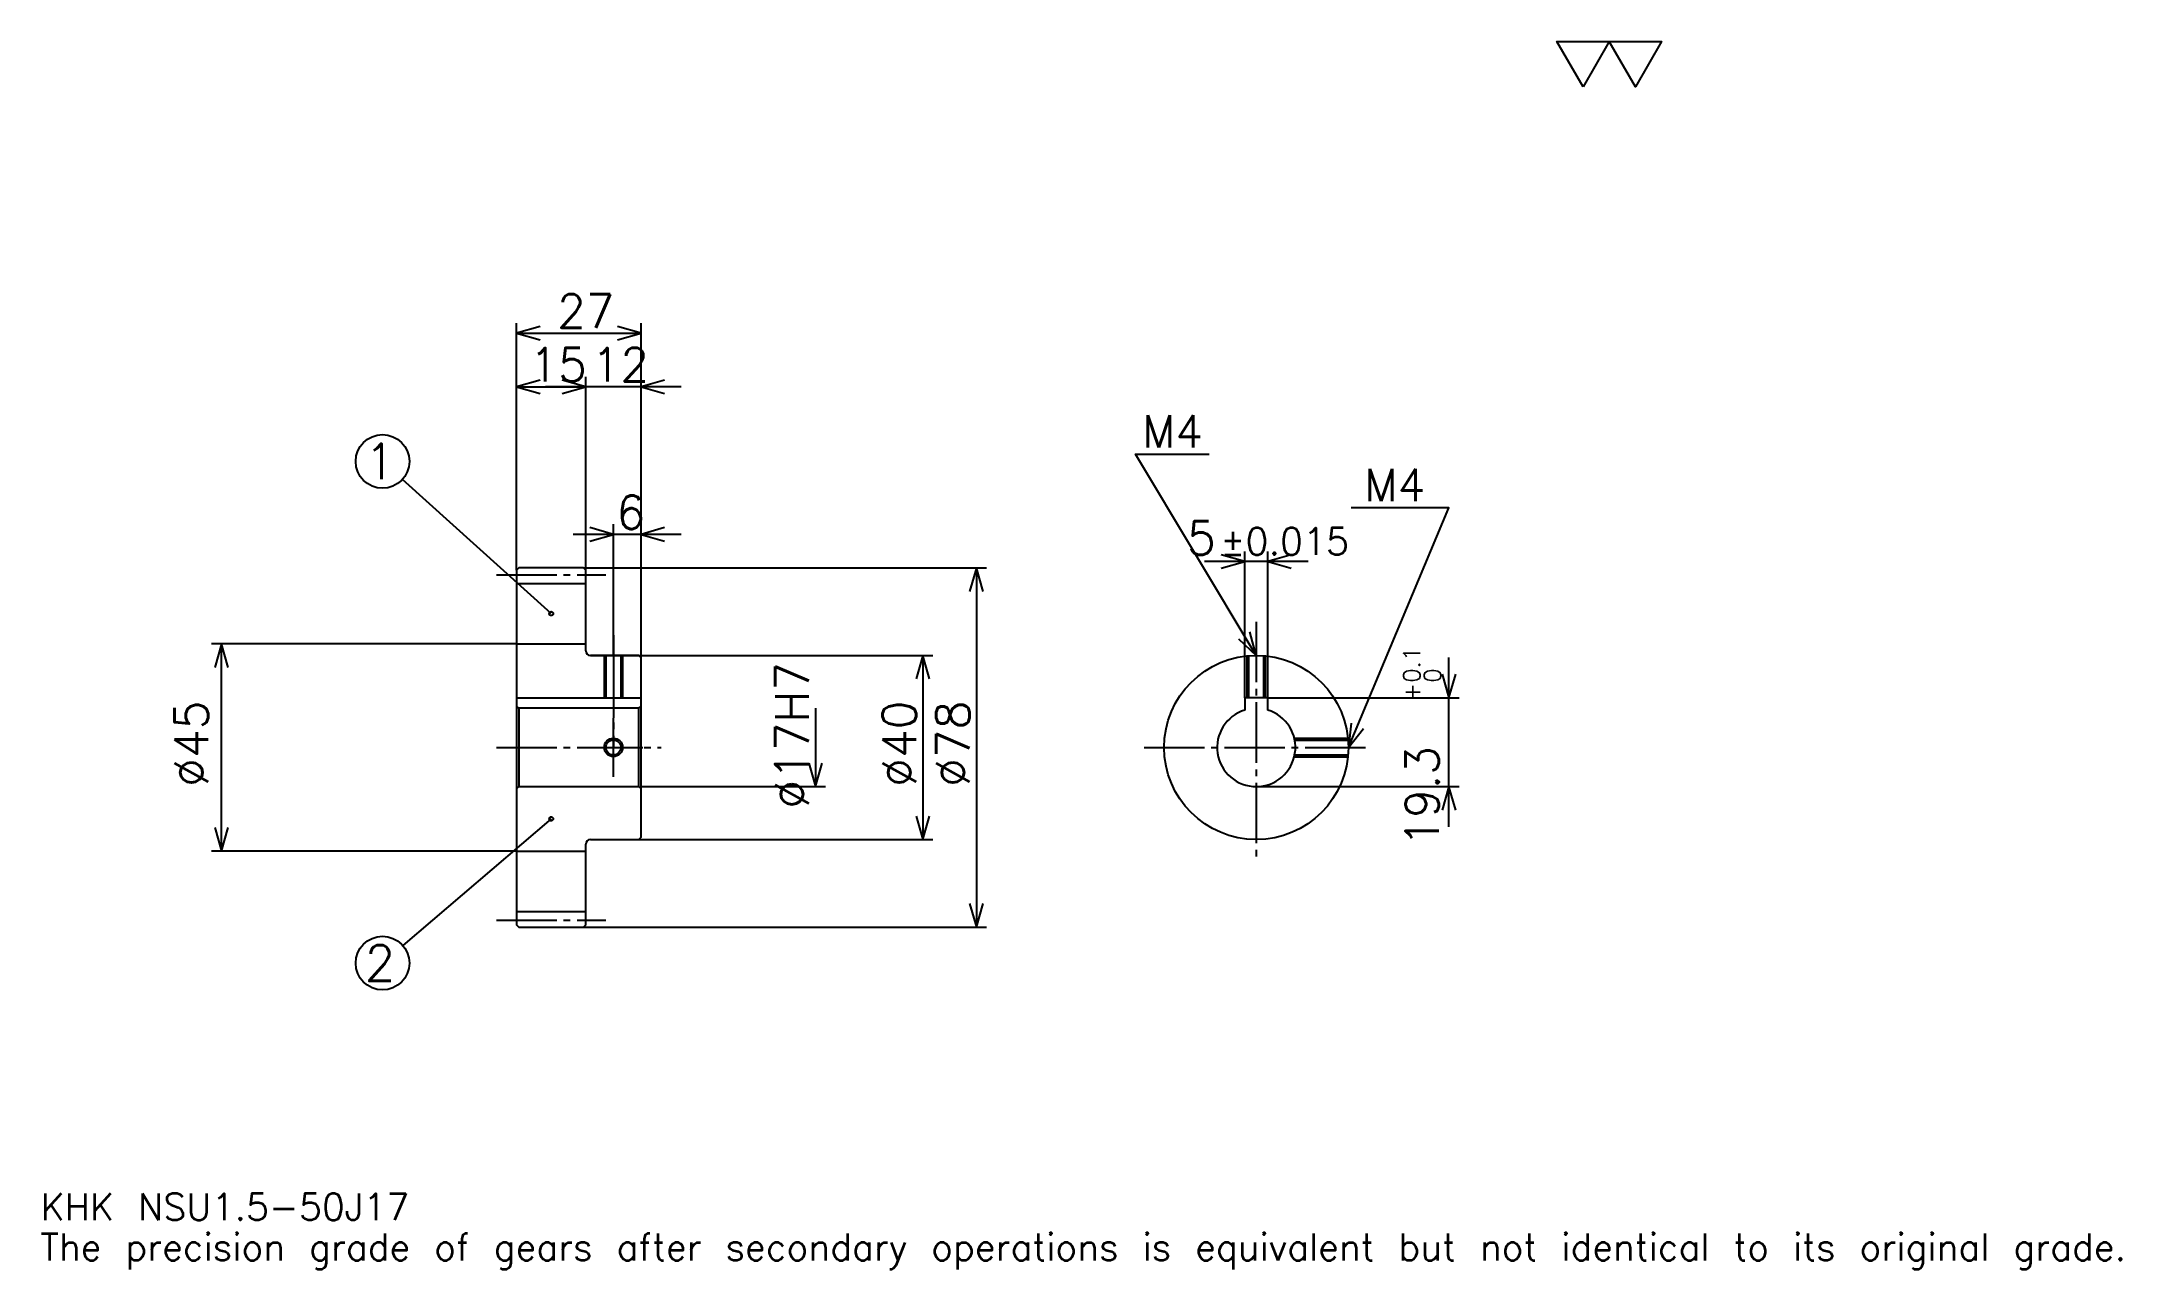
# Model space of a CAD drawing. Extents: x 15 to 466, y 5 to 272.
import ezdxf

# ---------------------------------------------------------------- set-up
doc = ezdxf.new("R2010")
doc.units = 0
doc.linetypes.add('DASHDOT', pattern=[17.478262, 13.108696, -1.456522, 1.456522, -1.456522])
doc.layers.get('0').update_dxf_attribs({"linetype": 'CONTINUOUS'})
doc.layers.add('DASHDOT', color=6, linetype='DASHDOT')
doc.styles.add('KANJI', font='TXT', dxfattribs={"bigfont": 'BIGFONT'})

msp = doc.modelspace()

# ---------------------------------------------------------------- linework, layer by layer
at = {"color": 5}
for p, q in [((117.978264, 157.706512), (117.978264, 210.869553)), ((117.978264, 208.684769), (144.978271, 208.684769)), ((144.978271, 157.706512), (144.978271, 210.869553)), ((132.978271, 157.706512), (132.978271, 199.217377)), ((117.978264, 197.032593), (132.978271, 197.032593)), ((153.717392, 197.032593), (124.239136, 197.032593)), ((125.478264, 147.769012), (93.172417, 176.932953)), ((138.978271, 157.706512), (138.978271, 167.173904)), ((153.717392, 164.98912), (130.239136, 164.98912)), ((289.82608, 159.097809), (267.347809, 159.097809)), ((276.086945, 129.506516), (276.086945, 161.282593)), ((281.086945, 129.506516), (281.086945, 161.282593)), ((117.978264, 157.206512), (117.978264, 157.706512)), ((132.478271, 157.706512), (144.978271, 157.706512)), ((132.978271, 157.206512), (132.978271, 157.706512)), ((138.978271, 138.706512), (138.978271, 157.706512)), ((138.978271, 138.706512), (138.978271, 157.706512)), ((144.978271, 157.706512), (219.989136, 157.706512)), ((144.978271, 138.206512), (144.978271, 157.706512)), ((217.804352, 157.706512), (217.804352, 79.706512)), ((117.978264, 141.206512), (51.70652, 141.206512)), ((53.891304, 96.206512), (53.891304, 141.206512)), ((133.978271, 138.706512), (144.978271, 138.706512)), ((144.978271, 138.706512), (208.33696, 138.706512)), ((206.152176, 138.706512), (206.152176, 98.706512)), ((320.434784, 101.467384), (320.434784, 138.245636)), ((182.847839, 127.206512), (182.847839, 110.206512)), ((281.086945, 129.506516), (322.619568, 129.506516)), ((144.978271, 110.206512), (185.032623, 110.206512)), ((278.586945, 110.206512), (322.619568, 110.206512)), ((125.478264, 103.206512), (93.27533, 75.662971)), ((117.978264, 96.206512), (51.70652, 96.206512)), ((133.978271, 98.706512), (144.978271, 98.706512)), ((144.978271, 98.706512), (208.33696, 98.706512)), ((132.478271, 79.706512), (144.978271, 79.706512)), ((144.978271, 79.706512), (219.989136, 79.706512))]:
    msp.add_line(p, q, dxfattribs=at)
at = {"color": 4}
for p, q in [((117.978264, 154.331512), (132.978271, 154.331512)), ((117.978264, 141.206512), (132.978271, 141.206512)), ((117.978264, 129.506516), (144.978271, 129.506516)), ((118.478264, 127.206512), (118.478264, 110.206512)), ((144.478271, 127.206512), (144.978271, 127.706512)), ((144.478271, 110.206512), (144.978271, 109.706512)), ((117.978264, 96.206512), (132.978271, 96.206512)), ((117.978264, 83.081512), (132.978271, 83.081512))]:
    msp.add_line(p, q, dxfattribs=at)
at = {"color": 7}
msp.add_lwpolyline([(349.565216, 262.17392), (343.884796, 272.02002), (366.606506, 272.02002), (360.926086, 262.17392), (355.245636, 272.02002), (349.565216, 262.17392)], dxfattribs=at)
at = {"color": 5}
for points in [[(123.076088, 210.141296), (117.978264, 208.684769), (123.076088, 207.228241)], [(139.880432, 207.228241), (144.978271, 208.684769), (139.880432, 210.141296)], [(123.076088, 198.48912), (117.978264, 197.032593), (123.076088, 195.57608)], [(127.88044, 195.57608), (132.978271, 197.032593), (127.88044, 198.48912)], [(127.88044, 195.57608), (132.978271, 197.032593), (127.88044, 198.48912)], [(150.07608, 198.48912), (144.978271, 197.032593), (150.07608, 195.57608)], [(278.586945, 138.706512), (252.369568, 182.402161), (268.391296, 182.402161)], [(298.586945, 118.706512), (320.434784, 170.75), (299.169586, 170.75)], [(133.880432, 163.532593), (138.978271, 164.98912), (133.880432, 166.445648)], [(150.07608, 166.445648), (144.978271, 164.98912), (150.07608, 163.532593)], [(270.989136, 157.641296), (276.086945, 159.097809), (270.989136, 160.554337)], [(286.184784, 160.554337), (281.086945, 159.097809), (286.184784, 157.641296)], [(219.260864, 152.608688), (217.804352, 157.706512), (216.347839, 152.608688)], [(55.347824, 136.108688), (53.891304, 141.206512), (52.434784, 136.108688)], [(274.715179, 142.328491), (278.586945, 138.706512), (277.213104, 143.82724)], [(207.608704, 133.608688), (206.152176, 138.706512), (204.695648, 133.608688)], [(318.978241, 134.60434), (320.434784, 129.506516), (321.891296, 134.60434)], [(299.217224, 123.970734), (298.586945, 118.706512), (301.903168, 122.84317)], [(181.391312, 115.304337), (182.847839, 110.206512), (184.304352, 115.304337)], [(321.891296, 105.108688), (320.434784, 110.206512), (318.978241, 105.108688)], [(52.434784, 101.304337), (53.891304, 96.206512), (55.347824, 101.304337)], [(204.695648, 103.804337), (206.152176, 98.706512), (207.608704, 103.804337)], [(216.347839, 84.804337), (217.804352, 79.706512), (219.260864, 84.804337)]]:
    msp.add_lwpolyline(points, dxfattribs=at)
at = {"color": 4}
for points in [[(132.978271, 139.706512), (132.978271, 157.206512), (132.478271, 157.706512), (118.478264, 157.706512), (117.978264, 157.206512), (117.978264, 109.706512)], [(133.978271, 98.706512), (144.478271, 98.706512), (144.978271, 99.206512), (144.978271, 138.206512), (144.478271, 138.706512), (133.978271, 138.706512)], [(136.978271, 138.706512), (136.978271, 129.506516)], [(137.358261, 138.706512), (137.358261, 129.506516)], [(140.598267, 138.706512), (140.598267, 129.506516)], [(140.978271, 138.706512), (140.978271, 129.506516)], [(276.586945, 129.506516), (276.586945, 138.606262)], [(276.966949, 129.506516), (276.966949, 138.640793)], [(280.20694, 129.506516), (280.20694, 138.640793)], [(280.586945, 129.506516), (280.586945, 138.606262)], [(117.978264, 109.706512), (118.478264, 110.206512), (144.478271, 110.206512), (144.478271, 127.206512), (118.478264, 127.206512), (117.978264, 127.706512)], [(281.086945, 126.830551), (281.086945, 129.506516), (276.086945, 129.506516), (276.086945, 126.830551)], [(286.848297, 120.706512), (298.486694, 120.706512)], [(286.931152, 120.326515), (298.52124, 120.326515)], [(286.848297, 116.706512), (298.486694, 116.706512)], [(286.931152, 117.08651), (298.52124, 117.08651)], [(117.978264, 109.706512), (117.978264, 80.206512), (118.478264, 79.706512), (132.478271, 79.706512), (132.978271, 80.206512), (132.978271, 97.706512)]]:
    msp.add_lwpolyline(points, dxfattribs=at)
at = {"color": 5}
for centre, radius in [((88.847832, 180.836945), 5.826087), ((125.478264, 147.769012), 0.436957), ((125.478264, 103.206512), 0.436957), ((88.847832, 71.876083), 5.826087)]:
    msp.add_circle(centre, radius, dxfattribs=at)
at = {"color": 4}
for centre, radius in [((278.586945, 118.706512), 20), ((138.978271, 118.706512), 1.62)]:
    msp.add_circle(centre, radius, dxfattribs=at)
at = {"color": 7}
msp.add_circle((138.978271, 118.706512), 2, dxfattribs=at)
at = {"color": 4}
for centre, radius, start, end in [((133.978271, 139.706512), 1, 180, 270), ((278.586945, 118.706512), 8.5, 107.10463483, 72.89536517), ((133.978271, 97.706512), 1, 90, 180)]:
    msp.add_arc(centre, radius, start, end, dxfattribs=at)
at = {"layer": 'DASHDOT', "color": 7}
for p, q in [((113.608696, 156.206512), (137.347824, 156.206512)), ((278.586945, 145.98912), (278.586945, 94.336945)), ((138.978271, 138.706512), (138.978271, 118.706512)), ((113.608696, 118.706512), (149.347824, 118.706512)), ((254.217407, 118.706512), (302.956512, 118.706512)), ((113.608696, 81.206512), (137.347824, 81.206512))]:
    msp.add_line(p, q, dxfattribs=at)
for points in [[(138.978271, 143.07608), (138.978271, 125.136948)], [(138.978271, 112.336945), (138.978271, 125.07608)], [(132.608704, 118.706512), (145.347824, 118.706512)]]:
    msp.add_lwpolyline(points, dxfattribs=at)

# ---------------------------------------------------------------- texts
at = {"color": 7, "style": 'KANJI'}
for s, height, p in [('27', 7.282609, (126.744568, 209.849976)), ('15', 7.282609, (120.744568, 198.197815)), ('12', 7.282609, (134.244568, 198.197815)), ('M4', 6.991305, (253.82608, 183.858688)), ('1', 7.768116, (84.963776, 176.952896)), ('M4', 6.991305, (302.082611, 172.206512)), ('6', 7.282609, (139.61142, 166.154343)), ('5', 7.282609, (263.554199, 160.554337)), ('%%p0.015', 5.826087, (270.763092, 160.554337)), ('2', 7.768116, (84.963776, 67.99202)), ('KHK NSU1.5-50J17', 5.826087, (14.565217, 16.02174)), ('The precision grade of gears after secondary operations is equivalent but not identical to its original grade.', 5.826087, (14.565217, 7.282609))]:
    msp.add_text(s, height=height, dxfattribs=at).set_placement(p)
for s, height, p in [('%%c17H7', 7.282609, (181.391312, 105.415756)), ('0.1', 3.641304, (314.171722, 132.761459)), ('+', 3.641304, (314.171722, 128.683197)), ('0', 3.641304, (318.686951, 132.761459)), ('%%c45', 7.282609, (50.978264, 110.149445)), ('%%c40', 7.282609, (204.695648, 110.149445)), ('%%c78', 7.282609, (216.347839, 110.149445)), ('19.3', 7.282609, (318.25, 97.161186))]:
    msp.add_text(s, height=height, rotation=90, dxfattribs=at).set_placement(p)

doc.saveas('drawing.dxf')
